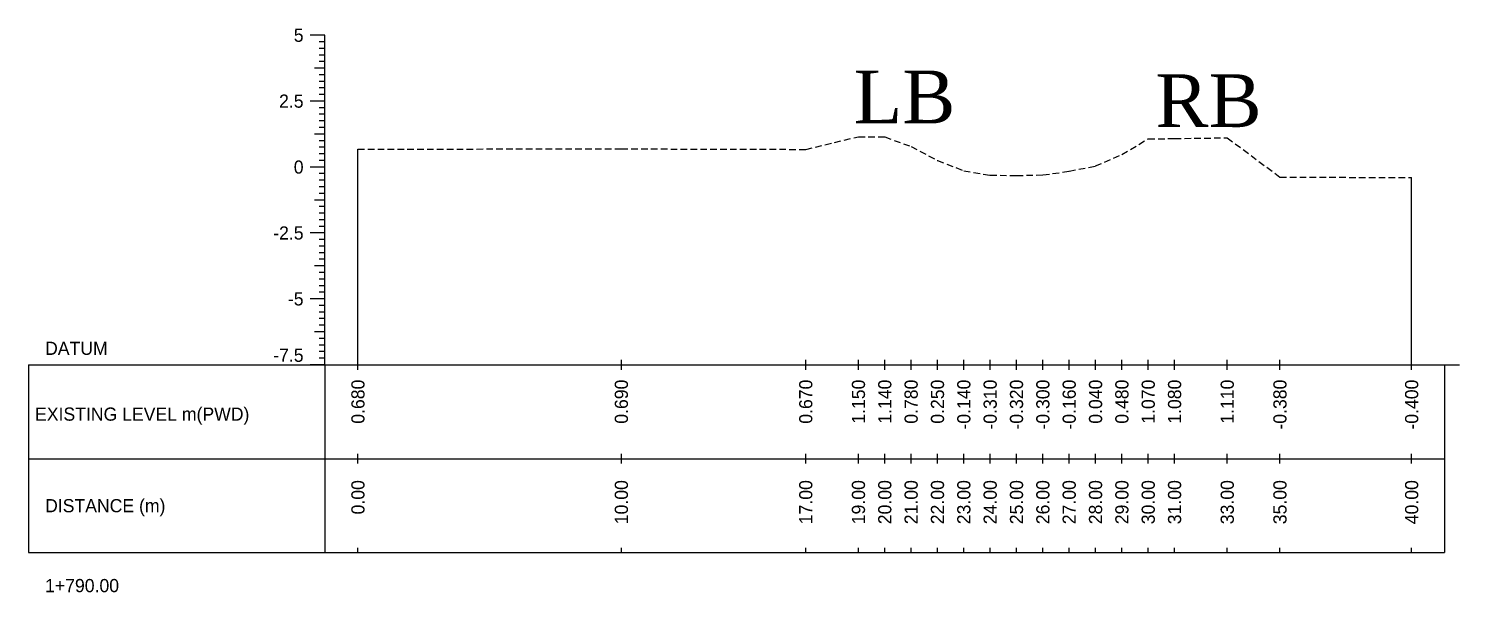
# Model space of a CAD drawing. Header units: inches. Extents: x 2917 to 4535, y -1482 to -1060.
# Drawn here: x 3897.8 to 3952.1, y -1357.3 to -1336 of the extents above; entities that cross this region are included whole.
import ezdxf
from ezdxf.enums import TextEntityAlignment as Align

# ---------------------------------------------------------------- set-up
doc = ezdxf.new("R2010")
doc.units = ezdxf.units.IN
doc.header["$MEASUREMENT"] = 0
doc.linetypes.add('HIDDEN', pattern=[0.375, 0.25, -0.125])
doc.layers.add('CS_Drawing', color=7, linetype='Continuous')
doc.layers.add('GL', color=3, linetype='HIDDEN')
doc.styles.add('romans', font='romans.shx')

msp = doc.modelspace()

# ---------------------------------------------------------------- linework, layer by layer
at = {"layer": 'CS_Drawing'}
for p, q in [((3909.033, -1336.201), (3908.47, -1336.201)), ((3909.033, -1336.201), (3908.639, -1336.201)), ((3909.033, -1336.201), (3908.808, -1336.201)), ((3909.033, -1336.451), (3908.808, -1336.451)), ((3909.033, -1348.701), (3909.033, -1336.201)), ((3909.033, -1336.701), (3908.808, -1336.701)), ((3909.033, -1336.951), (3908.808, -1336.951)), ((3909.033, -1337.451), (3908.639, -1337.451)), ((3909.033, -1337.201), (3908.808, -1337.201)), ((3909.033, -1337.451), (3908.808, -1337.451)), ((3909.033, -1337.701), (3908.808, -1337.701)), ((3909.033, -1337.951), (3908.808, -1337.951)), ((3909.033, -1338.201), (3908.808, -1338.201)), ((3909.033, -1338.701), (3908.47, -1338.701)), ((3909.033, -1338.701), (3908.639, -1338.701)), ((3909.033, -1338.451), (3908.808, -1338.451)), ((3909.033, -1338.701), (3908.808, -1338.701)), ((3909.033, -1338.951), (3908.808, -1338.951)), ((3909.033, -1339.201), (3908.808, -1339.201)), ((3909.033, -1339.451), (3908.808, -1339.451)), ((3909.033, -1339.701), (3908.808, -1339.701)), ((3909.033, -1339.951), (3908.639, -1339.951)), ((3909.033, -1339.951), (3908.808, -1339.951)), ((3909.033, -1340.201), (3908.808, -1340.201)), ((3909.033, -1340.451), (3908.808, -1340.451)), ((3909.033, -1340.701), (3908.808, -1340.701)), ((3909.033, -1340.951), (3908.808, -1340.951)), ((3910.283, -1348.701), (3910.283, -1340.521)), ((3909.033, -1341.201), (3908.47, -1341.201)), ((3909.033, -1341.201), (3908.639, -1341.201)), ((3909.033, -1341.201), (3908.808, -1341.201)), ((3909.033, -1341.451), (3908.808, -1341.451)), ((3909.033, -1341.701), (3908.808, -1341.701)), ((3909.033, -1341.951), (3908.808, -1341.951)), ((3950.283, -1348.701), (3950.283, -1341.601)), ((3909.033, -1342.451), (3908.639, -1342.451)), ((3909.033, -1342.201), (3908.808, -1342.201)), ((3909.033, -1342.451), (3908.808, -1342.451)), ((3909.033, -1342.701), (3908.808, -1342.701)), ((3909.033, -1342.951), (3908.808, -1342.951)), ((3909.033, -1343.201), (3908.808, -1343.201)), ((3909.033, -1343.451), (3908.808, -1343.451)), ((3909.033, -1343.701), (3908.47, -1343.701)), ((3909.033, -1343.701), (3908.639, -1343.701)), ((3909.033, -1343.701), (3908.808, -1343.701)), ((3909.033, -1343.951), (3908.808, -1343.951)), ((3909.033, -1344.201), (3908.808, -1344.201)), ((3909.033, -1344.451), (3908.808, -1344.451)), ((3909.033, -1344.701), (3908.808, -1344.701)), ((3909.033, -1344.951), (3908.639, -1344.951)), ((3909.033, -1344.951), (3908.808, -1344.951)), ((3909.033, -1345.201), (3908.808, -1345.201)), ((3909.033, -1345.451), (3908.808, -1345.451)), ((3909.033, -1345.701), (3908.808, -1345.701)), ((3909.033, -1346.201), (3908.47, -1346.201)), ((3909.033, -1346.201), (3908.639, -1346.201)), ((3909.033, -1345.951), (3908.808, -1345.951)), ((3909.033, -1346.201), (3908.808, -1346.201)), ((3909.033, -1346.451), (3908.808, -1346.451)), ((3909.033, -1346.701), (3908.808, -1346.701)), ((3909.033, -1347.451), (3908.639, -1347.451)), ((3909.033, -1346.951), (3908.808, -1346.951)), ((3909.033, -1347.201), (3908.808, -1347.201)), ((3909.033, -1347.451), (3908.808, -1347.451)), ((3909.033, -1347.701), (3908.808, -1347.701)), ((3909.033, -1347.951), (3908.808, -1347.951)), ((3909.033, -1348.201), (3908.808, -1348.201)), ((3909.033, -1348.451), (3908.808, -1348.451)), ((3910.283, -1348.889), (3910.283, -1348.514)), ((3920.283, -1348.889), (3920.283, -1348.514)), ((3927.283, -1348.889), (3927.283, -1348.514)), ((3929.283, -1348.889), (3929.283, -1348.514)), ((3930.283, -1348.889), (3930.283, -1348.514)), ((3931.283, -1348.889), (3931.283, -1348.514)), ((3932.283, -1348.889), (3932.283, -1348.514)), ((3933.283, -1348.889), (3933.283, -1348.514)), ((3934.283, -1348.889), (3934.283, -1348.514)), ((3935.283, -1348.889), (3935.283, -1348.514)), ((3936.283, -1348.889), (3936.283, -1348.514)), ((3937.283, -1348.889), (3937.283, -1348.514)), ((3938.283, -1348.889), (3938.283, -1348.514)), ((3939.283, -1348.889), (3939.283, -1348.514)), ((3940.283, -1348.889), (3940.283, -1348.514)), ((3941.283, -1348.889), (3941.283, -1348.514)), ((3943.283, -1348.889), (3943.283, -1348.514)), ((3945.283, -1348.889), (3945.283, -1348.514)), ((3950.283, -1348.889), (3950.283, -1348.514)), ((3897.783, -1348.701), (3909.033, -1348.701)), ((3897.783, -1348.701), (3897.783, -1355.826)), ((3909.033, -1348.701), (3908.47, -1348.701)), ((3909.033, -1348.701), (3908.639, -1348.701)), ((3909.033, -1348.701), (3908.808, -1348.701)), ((3909.033, -1348.701), (3951.533, -1348.701)), ((3909.033, -1348.701), (3909.033, -1355.826)), ((3951.533, -1348.701), (3952.095, -1348.701)), ((3951.533, -1348.701), (3951.926, -1348.701)), ((3951.533, -1348.701), (3951.758, -1348.701)), ((3951.533, -1348.701), (3951.533, -1355.826)), ((3897.783, -1352.264), (3909.033, -1352.264)), ((3909.033, -1352.264), (3951.533, -1352.264)), ((3909.033, -1352.264), (3951.533, -1352.264)), ((3910.283, -1352.451), (3910.283, -1352.076)), ((3920.283, -1352.451), (3920.283, -1352.076)), ((3927.283, -1352.451), (3927.283, -1352.076)), ((3929.283, -1352.451), (3929.283, -1352.076)), ((3930.283, -1352.451), (3930.283, -1352.076)), ((3931.283, -1352.451), (3931.283, -1352.076)), ((3932.283, -1352.451), (3932.283, -1352.076)), ((3933.283, -1352.451), (3933.283, -1352.076)), ((3934.283, -1352.451), (3934.283, -1352.076)), ((3935.283, -1352.451), (3935.283, -1352.076)), ((3936.283, -1352.451), (3936.283, -1352.076)), ((3937.283, -1352.451), (3937.283, -1352.076)), ((3938.283, -1352.451), (3938.283, -1352.076)), ((3939.283, -1352.451), (3939.283, -1352.076)), ((3940.283, -1352.451), (3940.283, -1352.076)), ((3941.283, -1352.451), (3941.283, -1352.076)), ((3943.283, -1352.451), (3943.283, -1352.076)), ((3945.283, -1352.451), (3945.283, -1352.076)), ((3950.283, -1352.451), (3950.283, -1352.076)), ((3910.283, -1355.826), (3910.283, -1355.639)), ((3920.283, -1355.826), (3920.283, -1355.639)), ((3927.283, -1355.826), (3927.283, -1355.639)), ((3929.283, -1355.826), (3929.283, -1355.639)), ((3930.283, -1355.826), (3930.283, -1355.639)), ((3931.283, -1355.826), (3931.283, -1355.639)), ((3932.283, -1355.826), (3932.283, -1355.639)), ((3933.283, -1355.826), (3933.283, -1355.639)), ((3934.283, -1355.826), (3934.283, -1355.639)), ((3935.283, -1355.826), (3935.283, -1355.639)), ((3936.283, -1355.826), (3936.283, -1355.639)), ((3937.283, -1355.826), (3937.283, -1355.639)), ((3938.283, -1355.826), (3938.283, -1355.639)), ((3939.283, -1355.826), (3939.283, -1355.639)), ((3940.283, -1355.826), (3940.283, -1355.639)), ((3941.283, -1355.826), (3941.283, -1355.639)), ((3943.283, -1355.826), (3943.283, -1355.639)), ((3945.283, -1355.826), (3945.283, -1355.639)), ((3950.283, -1355.826), (3950.283, -1355.639)), ((3897.783, -1355.826), (3909.033, -1355.826)), ((3909.033, -1355.826), (3951.533, -1355.826))]:
    msp.add_line(p, q, dxfattribs=at)
at = {"layer": 'GL'}
msp.add_lwpolyline([(3910.283, -1340.521), (3920.283, -1340.511), (3927.283, -1340.531), (3929.283, -1340.051), (3930.283, -1340.061), (3931.283, -1340.421), (3932.283, -1340.951), (3933.283, -1341.341), (3934.283, -1341.511), (3935.283, -1341.521), (3936.283, -1341.501), (3937.283, -1341.361), (3938.283, -1341.161), (3939.283, -1340.721), (3940.283, -1340.131), (3941.283, -1340.121), (3943.283, -1340.091), (3945.283, -1341.581), (3950.283, -1341.601)], dxfattribs=at)

# ---------------------------------------------------------------- texts
at = {"char_height": 2, "width": 27.14775, "attachment_point": 1, "style": 'romans'}
for s, insert in [('{\\fTimes New Roman|b0|i0|c0|p18;LB}', (3929.103, -1337.539)), ('{\\fTimes New Roman|b0|i0|c0|p18;RB}', (3940.559, -1337.682))]:
    msp.add_mtext(s, dxfattribs=dict(at, insert=insert))
at = {"layer": 'CS_Drawing'}
for s, p in [('5', (3908.22, -1336.201)), ('2.5', (3908.22, -1338.701)), ('0', (3908.22, -1341.201)), ('-2.5', (3908.22, -1343.701)), ('-5', (3908.22, -1346.201))]:
    msp.add_text(s, height=0.5, dxfattribs=at).set_placement(p, align=Align.MIDDLE_RIGHT)
for s, p in [('DATUM', (3898.408, -1348.076)), ('EXISTING LEVEL m(PWD)', (3898.027, -1350.572)), ('DISTANCE (m)', (3898.408, -1354.045)), ('1+790.00', (3898.408, -1357.076))]:
    msp.add_text(s, height=0.5, dxfattribs=at).set_placement(p, align=Align.MIDDLE_LEFT)
msp.add_text('-7.5', height=0.5, dxfattribs=at).set_placement((3908.22, -1348.589), align=Align.RIGHT)
for s, p in [('0.680', (3910.283, -1349.264)), ('0.690', (3920.283, -1349.264)), ('0.670', (3927.283, -1349.264)), ('1.150', (3929.283, -1349.264)), ('1.140', (3930.283, -1349.264)), ('0.780', (3931.283, -1349.264)), ('0.250', (3932.283, -1349.264)), ('-0.140', (3933.283, -1349.264)), ('-0.310', (3934.283, -1349.264)), ('-0.320', (3935.283, -1349.264)), ('-0.300', (3936.283, -1349.264)), ('-0.160', (3937.283, -1349.264)), ('0.040', (3938.283, -1349.264)), ('0.480', (3939.283, -1349.264)), ('1.070', (3940.283, -1349.264)), ('1.080', (3941.283, -1349.264)), ('1.110', (3943.283, -1349.264)), ('-0.380', (3945.283, -1349.264)), ('-0.400', (3950.283, -1349.264)), ('0.00', (3910.283, -1353.076)), ('10.00', (3920.283, -1353.076)), ('17.00', (3927.283, -1353.076)), ('19.00', (3929.283, -1353.076)), ('20.00', (3930.283, -1353.076)), ('21.00', (3931.283, -1353.076)), ('22.00', (3932.283, -1353.076)), ('23.00', (3933.283, -1353.076)), ('24.00', (3934.283, -1353.076)), ('25.00', (3935.283, -1353.076)), ('26.00', (3936.283, -1353.076)), ('27.00', (3937.283, -1353.076)), ('28.00', (3938.283, -1353.076)), ('29.00', (3939.283, -1353.076)), ('30.00', (3940.283, -1353.076)), ('31.00', (3941.283, -1353.076)), ('33.00', (3943.283, -1353.076)), ('35.00', (3945.283, -1353.076)), ('40.00', (3950.283, -1353.076))]:
    msp.add_text(s, height=0.5, rotation=90, dxfattribs=at).set_placement(p, align=Align.MIDDLE_RIGHT)

doc.saveas('drawing.dxf')
